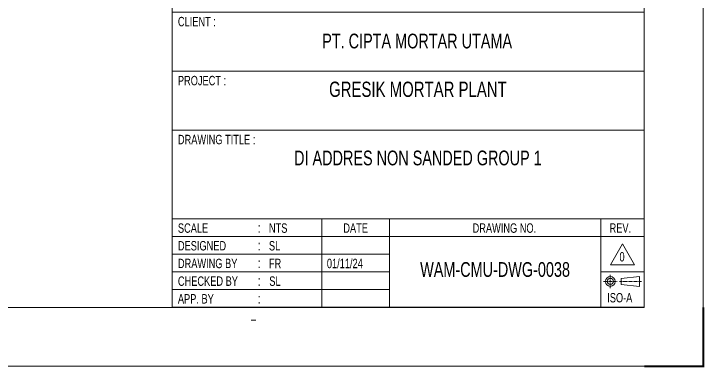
# Model space of a CAD drawing. Header units: centimetres. Extents: x -30014 to 38541, y 15960 to 46751.
# Drawn here: x 13458 to 15207, y 33853 to 34748 of the extents above; entities that cross this region are included whole.
import ezdxf
from ezdxf.enums import TextEntityAlignment as Align

# ---------------------------------------------------------------- set-up
doc = ezdxf.new("R2010")
doc.units = ezdxf.units.CM
doc.header["$MEASUREMENT"] = 0
doc.linetypes.add('CENTER', pattern=[2, 1.25, -0.25, 0.25, -0.25])
for name, color, linetype in [('1', 7, 'Continuous'), ('Etiket-Line-L', 7, 'Continuous'), ('EtIket-Line-S', 2, 'Continuous'), ('Etiket-Text-List0', 2, 'Continuous'), ('Etiket-Text-List1', 3, 'Continuous'), ('Etiket-Text-List2', 1, 'Continuous')]:
    doc.layers.add(name, color=color, linetype=linetype)
for name, color, linetype, lineweight in [('Center_line', 2, 'CENTER', 5), ('Etiket', 7, 'Continuous', 5), ('Object', 4, 'Continuous', 25)]:
    doc.layers.add(name, color=color, linetype=linetype, lineweight=lineweight)
doc.styles.add('DIM', font='romans', dxfattribs={"height": 6.096})
doc.styles.get("Standard").update_dxf_attribs({"font": 'arial.ttf'})

# ---------------------------------------------------------------- blocks, each defined once
blk = doc.blocks.new('x5 Out Line')
at = {"lineweight": 15}
blk.add_lwpolyline([(395.8, 9.65), (395.8, 277.06), (9.65, 277.06), (9.65, 9.65)], close=True, dxfattribs=at)
at = {"const_width": 0.3}
blk.add_lwpolyline([(405.45, 9.65), (405.45, 0), (395.8, 0)], dxfattribs=at)
at = {"layer": 'EtIket-Line-S', "lineweight": 9, "ltscale": 0.5}
blk.add_lwpolyline([(0, 0), (405.45, 0), (405.45, 286.71), (0, 286.71)], close=True, dxfattribs=at)
blk = doc.blocks.new('A$C6CDB76E5')
at = {"lineweight": 15}
for p, q in [((-196.16, 0), (-196.16, 157.09)), ((-196.16, 157.09), (0, 157.09)), ((0, 0), (0, 157.09)), ((-196.16, 147.28), (0, 147.28)), ((-196.16, 122.76), (0, 122.76)), ((-196.16, 98.24), (0, 98.24)), ((-196.16, 73.72), (0, 73.72)), ((-196.16, 36.78), (0, 36.78)), ((-133.95, 0), (-133.95, 36.78)), ((-105.95, 0), (-105.95, 36.78)), ((-18.07, 0), (-18.07, 36.78)), ((-196.16, 29.42), (0, 29.42)), ((-196.16, 22.07), (-105.95, 22.07)), ((-196.16, 14.71), (-105.95, 14.71)), ((-18.07, 14.71), (0, 14.71)), ((-196.16, 7.36), (-105.95, 7.36))]:
    blk.add_line(p, q, dxfattribs=at)
at = {"layer": 'Center_line', "lineweight": 13}
for p, q in [((-14.12, 13.55), (-14.12, 7.96)), ((-16.91, 10.75), (-11.32, 10.75)), ((-10.31, 10.75), (-1.16, 10.75))]:
    blk.add_line(p, q, dxfattribs=at)
at = {"layer": 'Etiket-Line-L', "lineweight": 15}
for p, q in [((0, 0), (0, 122.6)), ((-196.16, 0), (0, 0))]:
    blk.add_line(p, q, dxfattribs=at)
blk.add_lwpolyline([(-9.04, 26.42), (-4.01, 17.71), (-14.06, 17.71)], close=True, dxfattribs=at)
at = {"layer": 'Object', "lineweight": 15}
blk.add_lwpolyline([(-9.55, 9.48), (-1.93, 8.72), (-1.93, 12.79), (-9.55, 12.02)], close=True, dxfattribs=at)
for radius in [2.03, 1.27]:
    blk.add_circle((-14.12, 10.75), radius, dxfattribs=at)
at = {"layer": '1', "color": 3, "lineweight": 9, "width": 0.7}
blk.add_text('ISO-A', height=3.912, dxfattribs=at).set_placement((-15.38, 2.04))
at = {"layer": 'Etiket-Text-List0', "lineweight": 13, "width": 0.7}
for s, height, p in [('CLIENT :', 3.923, (-193.82, 116.84)), ('PROJECT :', 3.923, (-193.82, 92.32)), ('DRAWING TITLE :', 3.9232, (-193.82, 67.8)), ('SCALE', 3.923, (-193.82, 30.99)), ('DATE', 3.923, (-125.08, 30.99)), ('DRAWING NO.', 3.9232, (-71.35, 30.99)), ('REV.', 3.923, (-14.42, 30.99)), (':', 4.17, (-160.63, 30.99)), ('DESIGNED', 3.923, (-193.82, 23.64)), (':', 4.17, (-160.63, 23.64)), ('DRAWING BY', 3.923, (-193.82, 16.28)), (':', 4.17, (-160.63, 16.28)), ('CHECKED BY ', 3.9232, (-193.82, 8.93)), (':', 4.17, (-160.63, 8.93)), ('APP. BY ', 3.923, (-193.82, 1.57)), (':', 4.17, (-160.63, 1.57))]:
    blk.add_text(s, height=height, dxfattribs=at).set_placement(p)
at = {"layer": 'Etiket-Text-List1', "lineweight": 9, "width": 0.7}
for tag, p in [('1:XXXX', (-155.99, 30.99)), ('EN', (-155.99, 23.64)), ('DD/MM/YY', (-131.28, 23.64)), ('1', (-10.35, 19.1)), ('EN', (-155.99, 16.28)), ('DD/MM/YY', (-131.28, 16.28)), ('EN', (-155.85, 8.92)), ('DD/MM/YY', (-131.28, 8.92)), ('EN', (-155.7, 1.57)), ('DD/MM/YY', (-131.28, 1.57))]:
    blk.add_attdef(tag, p, '', height=3.92, dxfattribs=at)
at = {"layer": 'Etiket-Text-List2', "lineweight": 13, "width": 0.7}
for tag, height, p in [('FOR FABRICATION', 4.9, (-94.56, 150.09)), ('CLIENT_NAME', 6.13, (-94.08, 107.67)), ('PROJECT_1', 4.9, (-94.08, 87.49)), ('PROJECT_2', 4.9, (-94.08, 79.17)), ('DRAWING_TITLE1', 6.13, (-94.08, 59.03)), ('DRAWING_TITLE2', 6.13, (-94.08, 49.9)), ('DRAWING_TITLE3', 6.13, (-94.08, 40.1)), ('LDP-X-XXX-AR-01', 6.13, (-62.01, 12.67))]:
    blk.add_attdef(tag, text='', height=height, dxfattribs=at).set_placement(p, align=Align.CENTER)

msp = doc.modelspace()

# ---------------------------------------------------------------- block references
at = {"layer": 'Etiket', "lineweight": 0}
ref = msp.add_blockref('A$C6CDB76E5', (15055.6, 34004.4), dxfattribs=dict(at, xscale=6.095870930054101, yscale=6.095870930054101, zscale=6.095870930054101))
ref.add_attrib('FOR FABRICATION', 'FOR PROPOSAL ONLY', dxfattribs={"layer": 'Etiket-Text-List2', "lineweight": 13, "height": 29.894, "width": 0.7}).set_placement((14479.2, 34919.3), align=Align.CENTER)
ref.add_attrib('CLIENT_NAME', 'PT. CIPTA MORTAR UTAMA', dxfattribs={"layer": 'Etiket-Text-List2', "lineweight": 13, "height": 37.368, "width": 0.7}).set_placement((14480.2, 34660.7), align=Align.CENTER)
ref.add_attrib('PROJECT_1', 'GRESIK MORTAR PLANT', dxfattribs={"layer": 'Etiket-Text-List2', "lineweight": 13, "height": 38.709, "width": 0.7}).set_placement((14482.1, 34537.7), align=Align.CENTER)
ref.add_attrib('DRAWING_TITLE1', 'DI ADDRES NON SANDED GROUP 1', dxfattribs={"layer": 'Etiket-Text-List2', "lineweight": 13, "height": 37.368, "width": 0.7}).set_placement((14482.1, 34364.3), align=Align.CENTER)
ref.add_attrib('1:XXXX', 'NTS', (14104.7, 34193.3), dxfattribs={"layer": 'Etiket-Text-List1', "lineweight": 13, "height": 23.92, "width": 0.7})
ref.add_attrib('EN', 'SL', (14104.7, 34148.5), dxfattribs={"layer": 'Etiket-Text-List1', "lineweight": 13, "height": 23.92, "width": 0.7})
ref.add_attrib('EN', 'FR', (14104.7, 34103.6), dxfattribs={"layer": 'Etiket-Text-List1', "lineweight": 13, "height": 23.92, "width": 0.7})
ref.add_attrib('DD/MM/YY', '01/11/24', (14251.5, 34103.6), dxfattribs={"layer": 'Etiket-Text-List1', "lineweight": 13, "height": 23.92, "width": 0.7})
ref.add_attrib('EN', 'SL', (14105.6, 34058.8), dxfattribs={"layer": 'Etiket-Text-List1', "lineweight": 13, "height": 23.92, "width": 0.7})
ref.add_attrib('LDP-X-XXX-AR-01', 'WAM-CMU-DWG-0038', dxfattribs={"layer": 'Etiket-Text-List2', "lineweight": 15, "height": 37.368, "width": 0.7}).set_placement((14677.6, 34081.6), align=Align.CENTER)
ref.add_attrib('1', '0', (14992.8, 34120.5), dxfattribs={"layer": 'Etiket-Text-List1', "lineweight": 13, "height": 23.9, "width": 0.7})
at = {"layer": 'Etiket-Line-L', "lineweight": 0}
ref = msp.add_blockref('x5 Out Line', (8927.3, 33854.9), dxfattribs=dict(at, xscale=15.48351216233742, yscale=15.48351216233742, zscale=15.48351216233742))
ref.add_attrib('FILE_NAME', '-', (14057.5, 33962.9), dxfattribs={"layer": 'Etiket-Text-List1', "lineweight": 13, "height": 21.7, "style": 'DIM', "width": 0.7})

doc.saveas('drawing.dxf')
